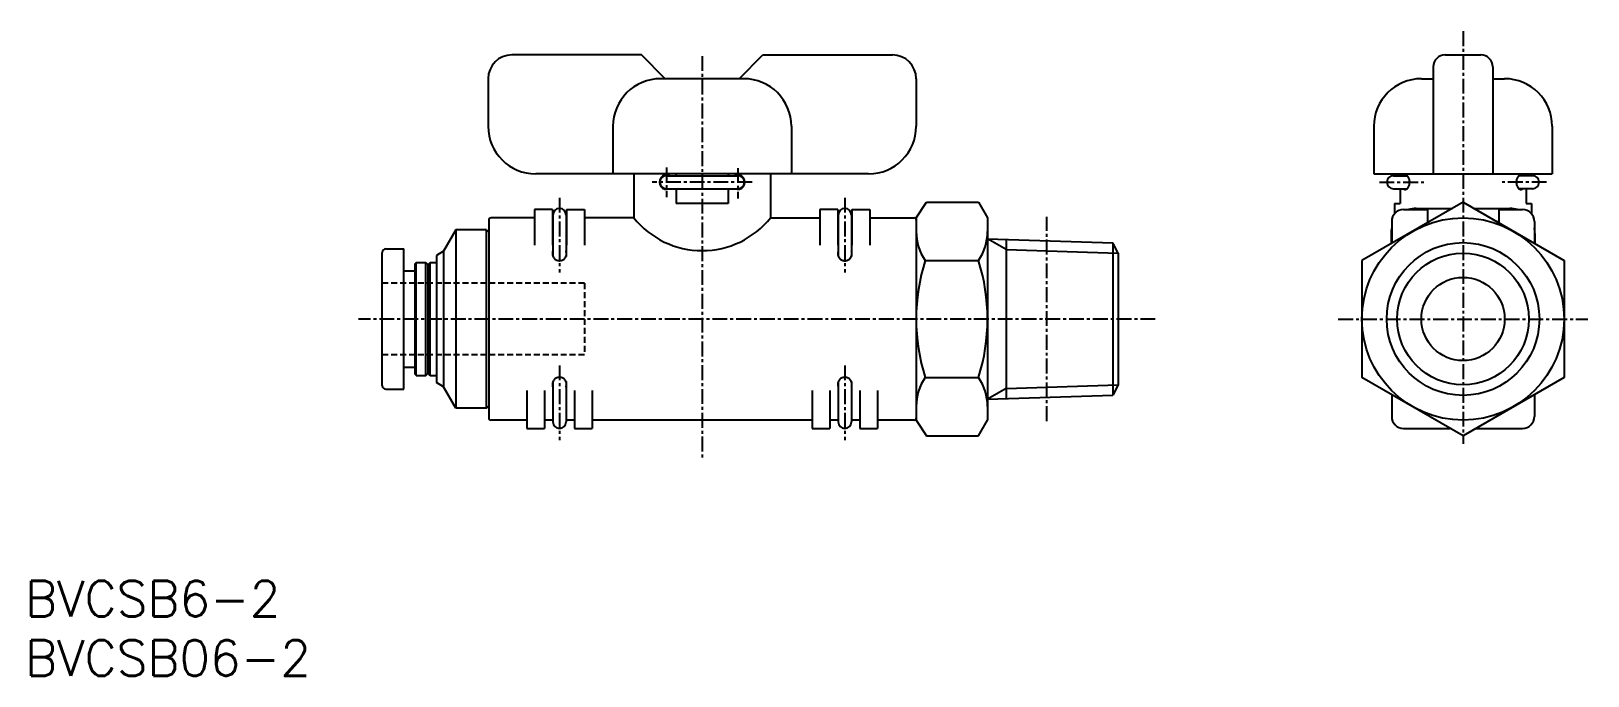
# Model space of a CAD drawing. Extents: x 1 to 131, y 0 to 54.
import ezdxf

# ---------------------------------------------------------------- set-up
doc = ezdxf.new("R2010")
doc.units = 0
doc.linetypes.add('CENTER', pattern=[2, 1.25, -0.25, 0.25, -0.25])
doc.linetypes.add('DASHED', pattern=[0.75, 0.5, -0.25])
doc.layers.get('0').update_dxf_attribs({"linetype": 'CONTINUOUS'})
doc.layers.add('CENTER', color=1, linetype='CENTER')
doc.styles.get("Standard").update_dxf_attribs({"font": 'txt.shx'})

# ---------------------------------------------------------------- blocks, each defined once
blk = doc.blocks.new('*U10')
at = {"color": 7, "linetype": 'CONTINUOUS'}
blk.add_text('BVCSB06-2', height=3, dxfattribs=at).set_placement((0, 0))
blk = doc.blocks.new('*U11')
at = {"color": 7, "linetype": 'CONTINUOUS'}
blk.add_text('BVCSB6-2', height=3, dxfattribs=at).set_placement((0, 5))

msp = doc.modelspace()

# ---------------------------------------------------------------- linework, layer by layer
at = {"color": 7, "linetype": 'CONTINUOUS'}
for p, q in [((51.85, 52.2), (40.95, 52.2)), ((53.85, 50.2), (51.85, 52.2)), ((60.05, 50.2), (62.05, 52.2)), ((62.05, 52.2), (72.95, 52.2)), ((118.44, 51.2), (118.44, 42.2)), ((119.44, 52.2), (122.44, 52.2)), ((123.44, 51.2), (123.44, 42.2)), ((38.95, 50.2), (38.95, 46.2)), ((60.45, 50.2), (53.45, 50.2)), ((74.95, 50.2), (74.95, 46.2)), ((117.44, 50.2), (118.44, 50.2)), ((123.44, 50.2), (124.44, 50.2)), ((49.45, 46.2), (49.45, 42.2)), ((64.45, 46.2), (64.45, 42.2)), ((113.44, 46.2), (113.44, 42.2)), ((128.44, 46.2), (128.44, 42.2)), ((70.95, 42.2), (42.95, 42.2)), ((51.2, 42.2), (51.2, 38.5)), ((53.95, 42.05), (59.95, 42.05)), ((54.75, 42.2), (54.75, 42.05)), ((59.15, 42.2), (59.15, 42.05)), ((62.7, 42.2), (62.7, 38.5)), ((113.44, 42.2), (128.44, 42.2)), ((115.09, 42.05), (116.23, 42.05)), ((115.64, 42.2), (115.64, 42.05)), ((126.79, 42.05), (125.65, 42.05)), ((126.24, 42.2), (126.24, 42.05)), ((53.95, 40.95), (59.95, 40.95)), ((54.75, 40.95), (54.75, 39.7)), ((59.15, 40.95), (59.15, 39.7)), ((115.09, 40.95), (116.23, 40.95)), ((115.64, 40.95), (115.64, 39.7)), ((126.79, 40.95), (125.65, 40.95)), ((126.24, 40.95), (126.24, 39.7)), ((59.15, 39.7), (54.75, 39.7)), ((74.95, 38.5), (75.82, 39.81)), ((75.82, 39.81), (80.19, 39.81)), ((80.19, 39.81), (80.95, 38.5)), ((120.94, 39.81), (112.44, 34.91)), ((115.19, 39.7), (115.19, 38.86)), ((115.19, 39.7), (115.64, 39.7)), ((116.99, 39.3), (120.05, 39.3)), ((120.94, 39.81), (129.44, 34.91)), ((121.83, 39.3), (124.89, 39.3)), ((126.24, 39.7), (126.69, 39.7)), ((126.69, 39.7), (126.69, 38.86)), ((39, 38.3), (39, 21.7)), ((42.85, 38.5), (39.2, 38.5)), ((44.35, 39.2), (42.85, 39.2)), ((42.85, 39.2), (42.85, 36.2)), ((44.35, 39.2), (44.35, 36.2)), ((44.35, 38.2), (44.4, 38.2)), ((44.4, 38.75), (44.4, 35.26)), ((45.5, 38.75), (45.5, 35.26)), ((45.5, 38.2), (45.55, 38.2)), ((45.55, 39.2), (47.05, 39.2)), ((45.55, 39.2), (45.55, 36.2)), ((47.05, 39.2), (47.05, 36.2)), ((51.2, 38.5), (47.05, 38.5)), ((62.7, 38.5), (66.85, 38.5)), ((66.85, 39.2), (66.85, 36.2)), ((68.35, 39.2), (66.85, 39.2)), ((68.35, 39.2), (68.35, 36.2)), ((68.4, 38.2), (68.35, 38.2)), ((68.4, 38.75), (68.4, 35.26)), ((69.5, 38.75), (69.5, 35.26)), ((69.5, 38.2), (69.55, 38.2)), ((69.55, 39.2), (69.55, 36.2)), ((69.55, 39.2), (71.05, 39.2)), ((71.05, 39.2), (71.05, 36.2)), ((71.05, 38.5), (74.75, 38.5)), ((74.95, 38.5), (74.95, 21.5)), ((80.95, 38.5), (80.95, 21.5)), ((114.94, 38.2), (114.94, 36.35)), ((115.94, 39.2), (117.94, 39.2)), ((117.94, 39.2), (117.94, 38.08)), ((117.94, 38.2), (118.14, 38.2)), ((123.74, 38.2), (123.94, 38.2)), ((123.94, 39.2), (123.94, 38.08)), ((123.94, 39.2), (125.94, 39.2)), ((126.94, 38.2), (126.94, 36.35)), ((36.24, 37.5), (35.2, 35.7)), ((36.24, 37.5), (36.24, 22.5)), ((38.8, 37.5), (36.24, 37.5)), ((38.8, 37.5), (39, 37.3)), ((38.8, 22.5), (38.8, 37.5)), ((80.95, 36.73), (91.5, 36.4)), ((82.52, 35.83), (80.95, 36.73)), ((82.52, 36.69), (82.52, 23.31)), ((114.89, 37.21), (114.89, 36.32)), ((126.99, 37.2), (126.99, 36.32)), ((30.05, 24.4), (30.05, 35.6)), ((30.35, 35.9), (31.85, 35.9)), ((31.85, 24.1), (31.85, 35.9)), ((35.2, 35.7), (34.6, 35.35)), ((34.6, 35.35), (34.6, 24.65)), ((35.2, 35.7), (35.2, 24.3)), ((82.52, 35.83), (91.95, 35.53)), ((91.95, 35.53), (91.5, 36.4)), ((91.5, 36.4), (91.5, 23.6)), ((91.95, 35.53), (91.95, 24.47)), ((31.85, 34.05), (32.8, 34.05)), ((32.8, 34.65), (32.9, 34.75)), ((32.8, 25.35), (32.8, 34.65)), ((32.9, 34.75), (33.72, 34.75)), ((32.9, 25.25), (32.9, 34.75)), ((33.72, 34.75), (33.9, 34.55)), ((33.72, 25.25), (33.72, 34.75)), ((33.9, 34.55), (34.07, 34.75)), ((33.9, 25.45), (33.9, 34.55)), ((34.07, 34.75), (34.6, 34.75)), ((34.07, 25.25), (34.07, 34.75)), ((75.71, 34.91), (80.19, 34.91)), ((112.44, 34.91), (112.44, 25.09)), ((129.44, 34.91), (129.44, 25.09)), ((31.85, 25.95), (32.8, 25.95)), ((32.9, 25.25), (32.8, 25.35)), ((32.9, 25.25), (33.72, 25.25)), ((33.72, 25.25), (33.9, 25.45)), ((33.9, 25.45), (34.07, 25.25)), ((34.07, 25.25), (34.6, 25.25)), ((75.71, 25.09), (80.19, 25.09)), ((120.94, 20.19), (112.44, 25.09)), ((129.44, 25.09), (120.94, 20.19)), ((30.35, 24.1), (31.85, 24.1)), ((35.2, 24.3), (34.6, 24.65)), ((36.24, 22.5), (35.2, 24.3)), ((42.2, 23.98), (42.2, 20.8)), ((43.7, 23.98), (43.7, 20.8)), ((44.4, 24.74), (44.4, 21.35)), ((45.5, 24.74), (45.5, 21.35)), ((46.2, 23.98), (46.2, 20.8)), ((47.7, 23.98), (47.7, 20.8)), ((66.2, 23.98), (66.2, 20.8)), ((67.7, 23.98), (67.7, 20.8)), ((68.4, 24.74), (68.4, 21.35)), ((69.5, 24.74), (69.5, 21.35)), ((70.2, 23.98), (70.2, 20.8)), ((71.7, 23.98), (71.7, 20.8)), ((82.52, 24.17), (80.95, 23.27)), ((80.95, 23.27), (91.5, 23.6)), ((82.52, 24.17), (91.95, 24.47)), ((91.95, 24.47), (91.5, 23.6)), ((114.94, 23.65), (114.94, 21.8)), ((126.94, 23.65), (126.94, 21.8)), ((38.8, 22.5), (36.24, 22.5)), ((38.8, 22.5), (39, 22.7)), ((42.2, 21.5), (39.2, 21.5)), ((44.4, 21.5), (43.7, 21.5)), ((46.2, 21.5), (45.5, 21.5)), ((66.2, 21.5), (47.7, 21.5)), ((68.4, 21.5), (67.7, 21.5)), ((70.2, 21.5), (69.5, 21.5)), ((74.75, 21.5), (71.7, 21.5)), ((74.95, 21.5), (75.82, 20.19)), ((80.19, 20.19), (80.95, 21.5)), ((42.2, 20.8), (43.7, 20.8)), ((46.2, 20.8), (47.7, 20.8)), ((66.2, 20.8), (67.7, 20.8)), ((70.2, 20.8), (71.7, 20.8)), ((75.82, 20.19), (80.19, 20.19)), ((115.94, 20.8), (119.87, 20.8)), ((122.01, 20.8), (125.94, 20.8))]:
    msp.add_line(p, q, dxfattribs=at)
at = {"color": 3, "linetype": 'DASHED'}
for p, q in [((47.05, 33), (30.05, 33)), ((47.05, 33), (47.05, 27)), ((47.05, 27), (30.05, 27))]:
    msp.add_line(p, q, dxfattribs=at)
at = {"color": 7, "linetype": 'CONTINUOUS'}
for points in [[(115.94, 40.95, 0.108956), (116.04, 40.9, 0.125006), (116.16, 40.91, 0.097905), (116.26, 40.97, 0.066803), (116.33, 41.05, 0.048086), (116.39, 41.16, 0.038128), (116.43, 41.27, 0.032623), (116.45, 41.38, 0.030782), (116.46, 41.5, 0.030263), (116.45, 41.62, 0.032545), (116.43, 41.73, 0.037875), (116.39, 41.84, 0.048199), (116.34, 41.94, 0.067493), (116.26, 42.03, 0.099585), (116.16, 42.09, 0.126292), (116.04, 42.1, 0.107192), (115.94, 42.05)], [(125.94, 42.05, 0.108956), (125.84, 42.1, 0.125006), (125.72, 42.09, 0.097905), (125.62, 42.03, 0.066803), (125.55, 41.95, 0.048086), (125.49, 41.84, 0.038128), (125.45, 41.73, 0.032623), (125.43, 41.62, 0.030782), (125.42, 41.5, 0.030263), (125.43, 41.38, 0.032545), (125.45, 41.27, 0.037875), (125.49, 41.16, 0.048199), (125.54, 41.06, 0.067493), (125.62, 40.97, 0.099585), (125.72, 40.91, 0.126292), (125.84, 40.9, 0.107192), (125.94, 40.95)], [(44.4, 35.74, 0.06205), (44.36, 35.6, 0.062106), (44.35, 35.45, 0.061935), (44.38, 35.3, 0.062055), (44.45, 35.17, 0.062011), (44.54, 35.06, 0.062035), (44.66, 34.97, 0.06205), (44.8, 34.92, 0.061893), (44.95, 34.9, 0.06181), (45.1, 34.92, 0.06228), (45.24, 34.97, 0.062006), (45.36, 35.06, 0.062026), (45.45, 35.17, 0.062049), (45.52, 35.3, 0.062043), (45.55, 35.45, 0.061821), (45.54, 35.6, 0.061756), (45.5, 35.74)], [(68.4, 35.74, 0.06205), (68.36, 35.6, 0.062106), (68.35, 35.45, 0.061935), (68.38, 35.3, 0.062055), (68.45, 35.17, 0.062011), (68.54, 35.06, 0.062035), (68.66, 34.97, 0.06205), (68.8, 34.92, 0.061893), (68.95, 34.9, 0.06181), (69.1, 34.92, 0.06228), (69.24, 34.97, 0.062006), (69.36, 35.06, 0.062026), (69.45, 35.17, 0.062049), (69.52, 35.3, 0.062043), (69.55, 35.45, 0.061821), (69.54, 35.6, 0.061756), (69.5, 35.74)], [(68.35, 35.5, 0.048919), (68.36, 35.38, 0.048893), (68.4, 35.27, 0.04937), (68.45, 35.17, 0.049123), (68.53, 35.08, 0.049134), (68.62, 35, 0.049146), (68.72, 34.95, 0.049149), (68.83, 34.91, 0.04928), (68.95, 34.9, 0.048918), (69.07, 34.91, 0.048892), (69.18, 34.95, 0.049369), (69.28, 35, 0.049123), (69.37, 35.08, 0.049135), (69.45, 35.17, 0.049147), (69.5, 35.27, 0.049151), (69.54, 35.38, 0.049281), (69.55, 35.5)], [(45.5, 24.26, 0.06205), (45.54, 24.4, 0.062107), (45.55, 24.55, 0.061935), (45.52, 24.7, 0.062056), (45.45, 24.83, 0.062011), (45.36, 24.94, 0.062035), (45.24, 25.03, 0.062051), (45.1, 25.08, 0.061894), (44.95, 25.1, 0.06181), (44.8, 25.08, 0.062281), (44.66, 25.03, 0.062006), (44.54, 24.94, 0.062026), (44.45, 24.83, 0.062049), (44.38, 24.7, 0.062043), (44.35, 24.55, 0.061821), (44.36, 24.4, 0.061757), (44.4, 24.26)], [(69.5, 24.26, 0.06205), (69.54, 24.4, 0.062107), (69.55, 24.55, 0.061935), (69.52, 24.7, 0.062056), (69.45, 24.83, 0.062011), (69.36, 24.94, 0.062035), (69.24, 25.03, 0.062051), (69.1, 25.08, 0.061893), (68.95, 25.1, 0.06181), (68.8, 25.08, 0.062281), (68.66, 25.03, 0.062006), (68.54, 24.94, 0.062026), (68.45, 24.83, 0.062049), (68.38, 24.7, 0.062043), (68.35, 24.55, 0.061821), (68.36, 24.4, 0.061757), (68.4, 24.26)]]:
    msp.add_lwpolyline(points, format="xyb", dxfattribs=at)
for radius in [8.5, 6.42, 5.54, 3.5]:
    msp.add_circle((120.94, 30), radius, dxfattribs=at)
for centre, radius, start, end in [((40.95, 50.2), 2, 90, 180), ((72.95, 50.2), 2, 0, 90), ((119.44, 51.2), 1, 90, 180), ((122.44, 51.2), 1, 0, 90), ((53.45, 46.2), 4, 90, 180), ((60.45, 46.2), 4, 0, 90), ((117.44, 46.2), 4, 90, 180), ((124.44, 46.2), 4, 0, 90), ((42.95, 46.2), 4, 180, 269.9999), ((70.95, 46.2), 4, 270, 0), ((53.95, 41.5), 0.6, 66.4435, 293.555), ((53.95, 41.5), 0.55, 90, 270), ((59.95, 41.5), 0.6, 246.445, 113.5565), ((59.95, 41.5), 0.55, 270, 90), ((115.09, 41.5), 0.55, 90, 270), ((126.79, 41.5), 0.55, 270, 90), ((44.95, 38.75), 0.55, 0, 180), ((68.95, 38.75), 0.55, 0, 180), ((68.95, 38.75), 0.55, 0, 180), ((116.99, 37.2), 2.1, 90, 107.7533), ((124.89, 37.2), 2.1, 72.2467, 90), ((39.2, 38.3), 0.2, 90, 180), ((56.95, 43.14), 7.39, 218.8801, 321.1199), ((74.75, 38.3), 0.2, 0, 90), ((115.94, 38.2), 1, 90, 180), ((125.94, 38.2), 1, 0, 90), ((79.29, 37.36), 4.34, 180, 214.3842), ((76.61, 37.36), 4.34, 325.6158, 0), ((116.99, 37.2), 2.1, 167.4702, 180), ((124.89, 37.2), 2.1, 0, 12.5298), ((30.35, 35.6), 0.3, 90, 180), ((91.19, 30), 16.24, 162.412, 197.5879), ((64.71, 30), 16.24, 342.4121, 17.588), ((79.29, 22.64), 4.34, 145.6158, 180), ((76.61, 22.64), 4.34, 0, 34.3842), ((30.35, 24.4), 0.3, 180, 270), ((39.2, 21.7), 0.2, 180, 270), ((44.95, 21.35), 0.55, 180, 0), ((68.95, 21.35), 0.55, 180, 0), ((74.75, 21.7), 0.2, 270, 0), ((115.94, 21.8), 1, 180, 270), ((125.94, 21.8), 1, 270, 0)]:
    msp.add_arc(centre, radius, start, end, dxfattribs=at)
at = {"layer": 'CENTER', "color": 1, "linetype": 'CENTER'}
for p, q in [((120.94, 54.2), (120.94, 19.5)), ((56.95, 52.11), (56.95, 18.11)), ((53.95, 42.75), (53.95, 40.25)), ((59.95, 42.69), (59.95, 40.13)), ((61.15, 41.5), (52.75, 41.5)), ((113.91, 41.5), (117.64, 41.5)), ((127.97, 41.5), (124.24, 41.5)), ((44.95, 40.2), (44.95, 33.9)), ((68.95, 40.2), (68.95, 33.9)), ((85.95, 21.42), (85.95, 38.58)), ((95.06, 30), (28.05, 30)), ((110.44, 30), (131.44, 30)), ((44.95, 26.1), (44.95, 19.8)), ((68.95, 26.1), (68.95, 19.8))]:
    msp.add_line(p, q, dxfattribs=at)

# ---------------------------------------------------------------- block references
at = {"color": 7, "linetype": 'CONTINUOUS'}
for name in ['*U11', '*U10']:
    msp.add_blockref(name, (0, 0), dxfattribs=at)

doc.saveas('drawing.dxf')
